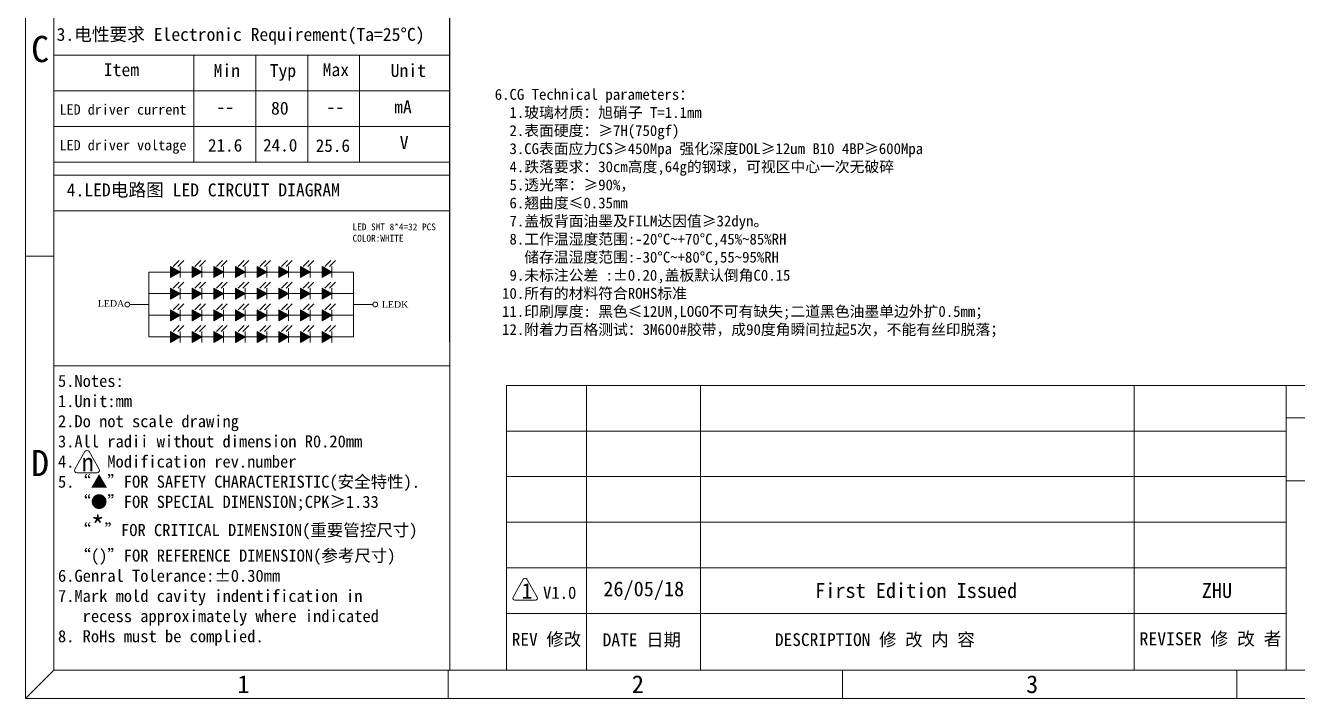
# Model space of a CAD drawing. Header units: millimetres. Extents: x 964 to 1969, y -17351 to -16641.
# Drawn here: x 964 to 1492, y -17351 to -17072 of the extents above; entities that cross this region are included whole.
import ezdxf

# ---------------------------------------------------------------- set-up
doc = ezdxf.new("R2010")
doc.units = ezdxf.units.MM
doc.layers.get('0').update_dxf_attribs({"lineweight": 20})
for name, color, linetype, lineweight in [('FPC', 1, 'Continuous', 13), ('LCD', 4, 'Continuous', 15), ('SPEC', 253, 'Continuous', 0), ('图框', 7, 'Continuous', 30)]:
    doc.layers.add(name, color=color, linetype=linetype, lineweight=lineweight)
doc.layers.add('下线银浆', color=1, linetype='Continuous')
doc.styles.add('RD', font='ROMAND.shx')
doc.styles.add('宋体', font='')
doc.styles.add('文字', font='')
doc.styles.get('宋体').set_extended_font_data('SimSun')
doc.styles.get('文字').set_extended_font_data('SimSun')
doc.dimstyles.new('SH', dxfattribs={"dimscale": 1.4, "dimtxt": 2.5, "dimasz": 2.5, "dimexe": 1.25, "dimexo": 0.625, "dimtad": 0, "dimdec": 1, "dimzin": 0, "dimdsep": 46, "dimtxsty": 'RD', "dimcen": 2.5, "dimadec": 0, "dimazin": 0, "dimtfac": 0.6, "dimtdec": 4, "dimtmove": 0, "dimatfit": 3, "dimfxl": 1, "dimtolj": 1, "dimarcsym": 0})

msp = doc.modelspace()

# ---------------------------------------------------------------- hatches: boundary and pattern name
at = {"layer": '下线银浆'}
for points in [[(1024.674, -17171.934), (1024.674, -17176.529), (1028.653, -17174.232)], [(1033.66, -17171.934), (1033.66, -17176.529), (1037.639, -17174.232)], [(1042.645, -17171.934), (1042.645, -17176.529), (1046.625, -17174.232)], [(1051.631, -17171.934), (1051.631, -17176.529), (1055.61, -17174.232)], [(1060.616, -17171.934), (1060.616, -17176.529), (1064.596, -17174.232)], [(1069.602, -17171.934), (1069.602, -17176.529), (1073.581, -17174.232)], [(1078.588, -17171.934), (1078.588, -17176.529), (1082.567, -17174.232)], [(1087.573, -17171.934), (1087.573, -17176.529), (1091.553, -17174.232)], [(1024.674, -17180.92), (1024.674, -17185.515), (1028.653, -17183.217)], [(1033.66, -17180.92), (1033.66, -17185.515), (1037.639, -17183.217)], [(1042.645, -17180.92), (1042.645, -17185.515), (1046.625, -17183.217)], [(1051.631, -17180.92), (1051.631, -17185.515), (1055.61, -17183.217)], [(1060.616, -17180.92), (1060.616, -17185.515), (1064.596, -17183.217)], [(1069.602, -17180.92), (1069.602, -17185.515), (1073.581, -17183.217)], [(1078.588, -17180.92), (1078.588, -17185.515), (1082.567, -17183.217)], [(1087.573, -17180.92), (1087.573, -17185.515), (1091.553, -17183.217)], [(1024.674, -17189.906), (1024.674, -17194.5), (1028.653, -17192.203)], [(1033.66, -17189.906), (1033.66, -17194.5), (1037.639, -17192.203)], [(1042.645, -17189.906), (1042.645, -17194.5), (1046.625, -17192.203)], [(1051.631, -17189.906), (1051.631, -17194.5), (1055.61, -17192.203)], [(1060.616, -17189.906), (1060.616, -17194.5), (1064.596, -17192.203)], [(1069.602, -17189.906), (1069.602, -17194.5), (1073.581, -17192.203)], [(1078.588, -17189.906), (1078.588, -17194.5), (1082.567, -17192.203)], [(1087.573, -17189.906), (1087.573, -17194.5), (1091.553, -17192.203)], [(1024.674, -17198.891), (1024.674, -17203.486), (1028.653, -17201.189)], [(1033.66, -17198.891), (1033.66, -17203.486), (1037.639, -17201.189)], [(1042.645, -17198.891), (1042.645, -17203.486), (1046.625, -17201.189)], [(1051.631, -17198.891), (1051.631, -17203.486), (1055.61, -17201.189)], [(1060.616, -17198.891), (1060.616, -17203.486), (1064.596, -17201.189)], [(1069.602, -17198.891), (1069.602, -17203.486), (1073.581, -17201.189)], [(1078.588, -17198.891), (1078.588, -17203.486), (1082.567, -17201.189)], [(1087.573, -17198.891), (1087.573, -17203.486), (1091.553, -17201.189)]]:
    msp.add_hatch(color=7, dxfattribs=at).paths.add_polyline_path(points)

# ---------------------------------------------------------------- linework, layer by layer
at = {"color": 0, "lineweight": 0}
for p, q in [((1140.421, -17339.321), (1140.421, -16862.403)), ((1140.378, -17203.232), (1140.378, -17064.527)), ((1140.421, -17128.671), (1140.421, -17069.522)), ((976.287, -17084.309), (1140.421, -17084.309)), ((976.287, -17099.096), (1140.421, -17099.096)), ((976.287, -17113.884), (1140.421, -17113.884)), ((976.287, -17128.671), (1140.421, -17128.671)), ((976.287, -17134.043), (1140.421, -17134.043)), ((976.287, -17148.83), (1140.421, -17148.83)), ((976.287, -17213.207), (1140.421, -17213.207))]:
    msp.add_line(p, q, dxfattribs=at)
at = {"color": 0, "linetype": 'Continuous', "lineweight": 0}
for p, q in [((1034.276, -17084.309), (1034.276, -17128.671)), ((1034.276, -17084.309), (1034.276, -17128.671)), ((1060.042, -17084.309), (1060.042, -17128.671)), ((1081.503, -17084.309), (1081.503, -17128.671)), ((1102.964, -17084.309), (1102.964, -17128.671))]:
    msp.add_line(p, q, dxfattribs=at)
at = {"layer": 'FPC', "color": 7}
for p, q in [((1100.538, -17174.232), (1015.688, -17174.232)), ((1015.688, -17174.232), (1015.688, -17201.189)), ((1100.538, -17174.232), (1100.538, -17201.189)), ((1100.538, -17183.217), (1015.688, -17183.217)), ((1015.688, -17187.71), (1007.688, -17187.71)), ((1100.538, -17187.71), (1108.539, -17187.71)), ((1100.538, -17192.203), (1015.688, -17192.203)), ((1100.538, -17201.189), (1015.688, -17201.189))]:
    msp.add_line(p, q, dxfattribs=at)
at = {"layer": 'SPEC', "color": 7}
for p, q in [((1028.653, -17174.232), (1024.674, -17171.934)), ((1024.674, -17171.934), (1024.674, -17176.529)), ((1028.653, -17171.934), (1028.653, -17176.529)), ((1037.639, -17174.232), (1033.66, -17171.934)), ((1033.66, -17171.934), (1033.66, -17176.529)), ((1037.639, -17171.934), (1037.639, -17176.529)), ((1046.625, -17174.232), (1042.645, -17171.934)), ((1042.645, -17171.934), (1042.645, -17176.529)), ((1046.625, -17171.934), (1046.625, -17176.529)), ((1055.61, -17174.232), (1051.631, -17171.934)), ((1051.631, -17171.934), (1051.631, -17176.529)), ((1055.61, -17171.934), (1055.61, -17176.529)), ((1064.596, -17174.232), (1060.616, -17171.934)), ((1060.616, -17171.934), (1060.616, -17176.529)), ((1064.596, -17171.934), (1064.596, -17176.529)), ((1073.581, -17174.232), (1069.602, -17171.934)), ((1069.602, -17171.934), (1069.602, -17176.529)), ((1073.581, -17171.934), (1073.581, -17176.529)), ((1082.567, -17174.232), (1078.588, -17171.934)), ((1078.588, -17171.934), (1078.588, -17176.529)), ((1082.567, -17171.934), (1082.567, -17176.529)), ((1091.553, -17174.232), (1087.573, -17171.934)), ((1087.573, -17171.934), (1087.573, -17176.529)), ((1091.553, -17171.934), (1091.553, -17176.529)), ((1028.653, -17174.232), (1024.674, -17176.529)), ((1037.639, -17174.232), (1033.66, -17176.529)), ((1046.625, -17174.232), (1042.645, -17176.529)), ((1055.61, -17174.232), (1051.631, -17176.529)), ((1064.596, -17174.232), (1060.616, -17176.529)), ((1073.581, -17174.232), (1069.602, -17176.529)), ((1082.567, -17174.232), (1078.588, -17176.529)), ((1091.553, -17174.232), (1087.573, -17176.529)), ((1028.653, -17183.217), (1024.674, -17180.92)), ((1024.674, -17180.92), (1024.674, -17185.515)), ((1028.653, -17183.217), (1024.674, -17185.515)), ((1028.653, -17180.92), (1028.653, -17185.515)), ((1037.639, -17183.217), (1033.66, -17180.92)), ((1033.66, -17180.92), (1033.66, -17185.515)), ((1037.639, -17183.217), (1033.66, -17185.515)), ((1037.639, -17180.92), (1037.639, -17185.515)), ((1046.625, -17183.217), (1042.645, -17180.92)), ((1042.645, -17180.92), (1042.645, -17185.515)), ((1046.625, -17183.217), (1042.645, -17185.515)), ((1046.625, -17180.92), (1046.625, -17185.515)), ((1055.61, -17183.217), (1051.631, -17180.92)), ((1051.631, -17180.92), (1051.631, -17185.515)), ((1055.61, -17183.217), (1051.631, -17185.515)), ((1055.61, -17180.92), (1055.61, -17185.515)), ((1064.596, -17183.217), (1060.616, -17180.92)), ((1060.616, -17180.92), (1060.616, -17185.515)), ((1064.596, -17183.217), (1060.616, -17185.515)), ((1064.596, -17180.92), (1064.596, -17185.515)), ((1073.581, -17183.217), (1069.602, -17180.92)), ((1069.602, -17180.92), (1069.602, -17185.515)), ((1073.581, -17183.217), (1069.602, -17185.515)), ((1073.581, -17180.92), (1073.581, -17185.515)), ((1082.567, -17183.217), (1078.588, -17180.92)), ((1078.588, -17180.92), (1078.588, -17185.515)), ((1082.567, -17183.217), (1078.588, -17185.515)), ((1082.567, -17180.92), (1082.567, -17185.515)), ((1091.553, -17183.217), (1087.573, -17180.92)), ((1087.573, -17180.92), (1087.573, -17185.515)), ((1091.553, -17183.217), (1087.573, -17185.515)), ((1091.553, -17180.92), (1091.553, -17185.515)), ((1028.653, -17192.203), (1024.674, -17189.906)), ((1024.674, -17189.906), (1024.674, -17194.5)), ((1028.653, -17192.203), (1024.674, -17194.5)), ((1028.653, -17189.906), (1028.653, -17194.5)), ((1037.639, -17192.203), (1033.66, -17189.906)), ((1033.66, -17189.906), (1033.66, -17194.5)), ((1037.639, -17192.203), (1033.66, -17194.5)), ((1037.639, -17189.906), (1037.639, -17194.5)), ((1046.625, -17192.203), (1042.645, -17189.906)), ((1042.645, -17189.906), (1042.645, -17194.5)), ((1046.625, -17192.203), (1042.645, -17194.5)), ((1046.625, -17189.906), (1046.625, -17194.5)), ((1055.61, -17192.203), (1051.631, -17189.906)), ((1051.631, -17189.906), (1051.631, -17194.5)), ((1055.61, -17192.203), (1051.631, -17194.5)), ((1055.61, -17189.906), (1055.61, -17194.5)), ((1064.596, -17192.203), (1060.616, -17189.906)), ((1060.616, -17189.906), (1060.616, -17194.5)), ((1064.596, -17192.203), (1060.616, -17194.5)), ((1064.596, -17189.906), (1064.596, -17194.5)), ((1073.581, -17192.203), (1069.602, -17189.906)), ((1069.602, -17189.906), (1069.602, -17194.5)), ((1073.581, -17192.203), (1069.602, -17194.5)), ((1073.581, -17189.906), (1073.581, -17194.5)), ((1082.567, -17192.203), (1078.588, -17189.906)), ((1078.588, -17189.906), (1078.588, -17194.5)), ((1082.567, -17192.203), (1078.588, -17194.5)), ((1082.567, -17189.906), (1082.567, -17194.5)), ((1091.553, -17192.203), (1087.573, -17189.906)), ((1087.573, -17189.906), (1087.573, -17194.5)), ((1091.553, -17192.203), (1087.573, -17194.5)), ((1091.553, -17189.906), (1091.553, -17194.5)), ((1028.653, -17201.189), (1024.674, -17198.891)), ((1024.674, -17198.891), (1024.674, -17203.486)), ((1028.653, -17198.891), (1028.653, -17203.486)), ((1037.639, -17201.189), (1033.66, -17198.891)), ((1033.66, -17198.891), (1033.66, -17203.486)), ((1037.639, -17198.891), (1037.639, -17203.486)), ((1046.625, -17201.189), (1042.645, -17198.891)), ((1042.645, -17198.891), (1042.645, -17203.486)), ((1046.625, -17198.891), (1046.625, -17203.486)), ((1055.61, -17201.189), (1051.631, -17198.891)), ((1051.631, -17198.891), (1051.631, -17203.486)), ((1055.61, -17198.891), (1055.61, -17203.486)), ((1064.596, -17201.189), (1060.616, -17198.891)), ((1060.616, -17198.891), (1060.616, -17203.486)), ((1064.596, -17198.891), (1064.596, -17203.486)), ((1073.581, -17201.189), (1069.602, -17198.891)), ((1069.602, -17198.891), (1069.602, -17203.486)), ((1073.581, -17198.891), (1073.581, -17203.486)), ((1082.567, -17201.189), (1078.588, -17198.891)), ((1078.588, -17198.891), (1078.588, -17203.486)), ((1082.567, -17198.891), (1082.567, -17203.486)), ((1091.553, -17201.189), (1087.573, -17198.891)), ((1087.573, -17198.891), (1087.573, -17203.486)), ((1091.553, -17198.891), (1091.553, -17203.486)), ((1028.653, -17201.189), (1024.674, -17203.486)), ((1037.639, -17201.189), (1033.66, -17203.486)), ((1046.625, -17201.189), (1042.645, -17203.486)), ((1055.61, -17201.189), (1051.631, -17203.486)), ((1064.596, -17201.189), (1060.616, -17203.486)), ((1073.581, -17201.189), (1069.602, -17203.486)), ((1082.567, -17201.189), (1078.588, -17203.486)), ((1091.553, -17201.189), (1087.573, -17203.486))]:
    msp.add_line(p, q, dxfattribs=at)
at = {"layer": 'SPEC', "color": 7, "const_width": 0.394}
for points in [[(1007.688, -17187.71, -1), (1005.718, -17187.71, -1)], [(1110.509, -17187.71, -1), (1108.539, -17187.71, -1)]]:
    msp.add_lwpolyline(points, format="xyb", close=True, dxfattribs=at)
at = {"layer": '图框', "color": 0, "lineweight": 0}
for p, q in [((976.287, -17064.527), (976.287, -17203.232)), ((976.287, -17069.522), (976.287, -17128.671)), ((976.287, -17104.469), (976.287, -17339.321)), ((964.444, -17167.597), (976.287, -17167.597)), ((1163.985, -17221.273), (1163.985, -17339.321)), ((1163.985, -17221.273), (1487.396, -17221.273)), ((1197.091, -17339.321), (1197.091, -17221.273)), ((1244.385, -17339.321), (1244.385, -17221.273)), ((1424.272, -17339.321), (1424.272, -17221.273)), ((1487.396, -17234.743), (1622.307, -17234.743)), ((1163.985, -17240.191), (1487.396, -17240.191)), ((1487.396, -17255.689), (1487.396, -17339.321)), ((1163.985, -17259.109), (1487.396, -17259.109)), ((1487.396, -17260.793), (1622.307, -17260.793)), ((1163.985, -17278.026), (1487.396, -17278.026)), ((1163.985, -17296.944), (1487.396, -17296.944)), ((1163.985, -17315.862), (1487.396, -17315.862)), ((976.287, -17339.321), (964.444, -17351.164)), ((1123.231, -17339.321), (1487.396, -17339.321)), ((1139.834, -17351.164), (1139.834, -17339.321)), ((1303.38, -17351.164), (1303.38, -17339.321)), ((1466.927, -17351.164), (1466.927, -17339.321))]:
    msp.add_line(p, q, dxfattribs=at)
for points in [[(964.444, -16640.582), (1969.41, -16640.582), (1969.41, -17351.164), (964.444, -17351.164)], [(976.287, -16652.425), (1957.567, -16652.425), (1957.567, -17339.321), (976.287, -17339.321)], [(1487.396, -17221.273), (1622.307, -17221.273), (1622.307, -17339.321), (1487.396, -17339.321)]]:
    msp.add_lwpolyline(points, close=True, dxfattribs=at)
at = {"layer": '图框', "lineweight": 0}
msp.add_lwpolyline([(984.903, -17256.024), (989.113, -17248.733, -0.5773503), (990.821, -17248.733), (995.03, -17256.024, -0.5773503), (994.176, -17257.504), (985.757, -17257.504, -0.5773503)], format="xyb", close=True, dxfattribs=at)
at = {"layer": '图框', "color": 2, "lineweight": 0}
msp.add_lwpolyline([(1170.937, -17301.676), (1166.681, -17309.049, 0.5773503), (1167.413, -17310.318), (1175.926, -17310.318, 0.5773503), (1176.659, -17309.049), (1172.402, -17301.676, 0.5773503)], format="xyb", close=True, dxfattribs=at)

# ---------------------------------------------------------------- texts
at = {"color": 7, "lineweight": -3, "insert": (1159.077, -17098.315), "char_height": 4.5, "width": 932.13422, "attachment_point": 1, "style": '宋体'}
msp.add_mtext('{\\C0;6.CG Technical parameters：\\P  1.玻璃材质：旭硝子 T=1.1mm\\P  2.表面硬度：≥7H\\C256;(750gf)\\C0;\\P  3.CG表面应力CS≥450Mpa 强化深度DOL≥12um \\C256;B10 4BP≥600Mpa\\C0;\\P  4.跌落要求：30cm高度,64g的钢球，可视区中心一次无破碎\\P  5.透光率：≥90%，\\P  6.翘曲度≤0.35mm\\P  7.盖板背面油墨及FILM达因值≥32dyn。\\P  8.工作温湿度范围:-20°C~+70°C,45%~85%RH\\P    储存温湿度范围:-30°C~+80°C,55~95%RH\\P  9.未标注公差 :±0.20,盖板默认倒角C0.15\\P 10.所有的材料符合ROHS标准 \\P 11.\\C256;印刷厚度: 黑色≤12UM,LOGO不可有缺失;二道黑色油墨单边外扩0.5mm；\\P 12.附着力百格测试：3M600#胶带，成90度角瞬间拉起5次，不能有丝印脱落；}', dxfattribs=at)
at = {"color": 2, "insert": (1100.11, -17157.892), "char_height": 2.822688, "width": 41.05538, "attachment_point": 4, "style": '宋体'}
msp.add_mtext('{\\C0;LED\\fSimSun|b0|i0|c186|p54; \\fSimSun|b0|i0|c134|p54;SMT\\fSimSun|b0|i0|c186|p54; \\fSimSun|b0|i0|c134|p54;8*4=32\\fSimSun|b0|i0|c186|p54; \\fSimSun|b0|i0|c134|p54;PCS\\fSimSun|b0|i0|c186|p54;\\P\\fSimSun|b0|i0|c134|p54;COLOR:WHITE}', dxfattribs=at)
at = {"color": 0, "lineweight": 0, "attachment_point": 5, "style": '宋体'}
for s, insert, char_height, width in [('REV 修改', (1180.538, -17326.866), 5.2941, 54.9008), ('DATE 日期', (1220.084, -17327.096), 5.2941, 54.47489), ('DESCRIPTION 修 改 内 容', (1316.728, -17327.028), 5.2941, 226.19391), ('REVISER 修 改 者', (1455.938, -17326.688), 5.40195, 107.44625)]:
    msp.add_mtext(s, dxfattribs=dict(at, insert=insert, char_height=char_height, width=width))
at = {"layer": 'LCD', "color": 2, "lineweight": 0, "attachment_point": 1, "style": '宋体'}
for s, insert, char_height, width in [('{\\fSimSun|b1|i0|c134|p2;\\C0;3.电性要求 Electronic Requirement(Ta=25%%DC)}', (977.354, -17072.984), 5.37268, 222.94422), ('{\\C0;Item}', (996.954, -17087.624), 5.3727, 179.47045), ('{\\C0;Min}', (1042.486, -17087.995), 5.3727, 179.47045), ('{\\C0;Typ}', (1065.745, -17087.995), 5.3727, 179.47045), ('{\\C0;Max}', (1087.706, -17087.624), 5.3727, 179.47045), ('{\\C0;Unit}', (1115.927, -17087.956), 5.3727, 179.47045), ('{\\C0;LED driver current}', (978.587, -17104.687), 4.29814, 179.47045), ('80', (1066.29, -17103.579), 5.3727, 179.47045), ('{\\C0;  mA}', (1110.058, -17103.075), 5.3727, 179.47045), ('{\\C0;--}', (1043.665, -17103.075), 5.3727, 179.47045), ('{\\C0;--}', (1089.305, -17103.075), 5.3727, 179.47045), ('{\\C0;LED driver voltage}', (978.587, -17119.474), 4.29814, 179.47045), ('{\\C0; }21.6', (1036.587, -17119.065), 5.22532, 174.548), ('{\\C0; } 24.0', (1055.892, -17119.021), 5.22532, 174.548), ('25.6', (1084.836, -17119.197), 5.2253, 174.548), ('{\\C0;  V}', (1112.363, -17117.862), 5.3727, 179.47045), ('{\\fSimSun|b1|i0|c134|p2;\\C0;4.LED电路图 LED CIRCUIT DIAGRAM}', (981.544, -17137.505), 5.37268, 179.47045), ('{\\C0;5.Notes:\\P1.Unit:mm\\P2.Do not scale drawing\\P3.All radii without dimension R0.20mm\\P4.    Modification rev.number\\P5.“▲”FOR SAFETY CHARACTERISTIC(安全特性).\\P  “●”FOR SPECIAL DIMENSION;CPK≥1.33\\P  “\\H1.667x;*\\H0.6002x;”FOR CRITICAL DIMENSION(重要管控尺寸)\\P  “()”FOR REFERENCE DIMENSION(参考尺寸) \\P6.Genral Tolerance:±0.30mm\\P7.Mark\\fSimSun|b0|i0|c136|p2; \\fSimSun|b0|i0|c134|p2;mold\\fSimSun|b0|i0|c136|p2; \\fSimSun|b0|i0|c134|p2;cavity\\fSimSun|b0|i0|c136|p2; \\fSimSun|b0|i0|c134|p2;indentification\\fSimSun|b0|i0|c136|p2; \\fSimSun|b0|i0|c134|p2;in\\fSimSun|b0|i0|c136|p2; \\fSimSun|b0|i0|c134|p2;\\P   recess\\fSimSun|b0|i0|c136|p2; \\fSimSun|b0|i0|c134|p2;approximately\\fSimSun|b0|i0|c136|p2; \\fSimSun|b0|i0|c134|p2;where\\fSimSun|b0|i0|c136|p2; \\fSimSun|b0|i0|c134|p2;indicated\\P8. RoHs must be complied.}', (977.936, -17216.894), 5.014502, 167.02637)]:
    msp.add_mtext(s, dxfattribs=dict(at, insert=insert, char_height=char_height, width=width))
at = {"layer": '下线银浆', "color": 7, "char_height": 2.72501, "width": 10.94856, "attachment_point": 1}
for s, insert in [('{\\fTimes New Roman|b0|i0|c0|p18;LEDA}', (994.447, -17185.912)), ('{\\fTimes New Roman|b0|i0|c0|p18;LED\\fTimes New Roman|b0|i0|c186|p18;K}', (1112.25, -17186.298))]:
    msp.add_mtext(s, dxfattribs=dict(at, insert=insert))
at = {"layer": '图框', "color": 0, "lineweight": 0, "style": '文字'}
for s, height, p in [('C', 10.88, (966.829, -17087.178)), ('D', 10.88, (966.829, -17258.902)), ('1', 7.368, (1052.398, -17348.882)), ('2', 7.368, (1215.945, -17348.882)), ('3', 7.368, (1379.491, -17348.882))]:
    msp.add_text(s, height=height, dxfattribs=at).set_placement(p)
at = {"layer": '图框', "lineweight": 0, "insert": (987.748, -17249.473), "char_height": 7.397, "attachment_point": 1, "style": '宋体'}
msp.add_mtext('n', dxfattribs=at)
at = {"layer": '图框', "color": 2, "lineweight": 0, "insert": (1170.243, -17303.257), "char_height": 6.52134, "attachment_point": 1, "style": '宋体'}
msp.add_mtext('1 {\\H0.7783x;V1.0}', dxfattribs=at)
at = {"layer": '图框', "color": 2, "lineweight": 0, "attachment_point": 5, "style": '宋体'}
for s, insert, char_height, width in [('26/05/18', (1220.889, -17306.403), 6.1581, 47.29411), ('First Edition Issued', (1333.883, -17306.403), 6.15809, 226.19391), ('ZHU', (1458.611, -17306.403), 6.1581, 57.57073)]:
    msp.add_mtext(s, dxfattribs=dict(at, insert=insert, char_height=char_height, width=width))

# ---------------------------------------------------------------- leaders
at = {"layer": 'SPEC', "color": 7}
for points in [[(1028.151, -17169.432), (1025.661, -17171.922)], [(1030.082, -17169.453), (1027.592, -17171.943)], [(1037.136, -17169.432), (1034.646, -17171.922)], [(1039.067, -17169.453), (1036.577, -17171.943)], [(1046.122, -17169.432), (1043.632, -17171.922)], [(1048.053, -17169.453), (1045.563, -17171.943)], [(1055.108, -17169.432), (1052.617, -17171.922)], [(1057.039, -17169.453), (1054.548, -17171.943)], [(1064.093, -17169.432), (1061.603, -17171.922)], [(1066.024, -17169.453), (1063.534, -17171.943)], [(1073.079, -17169.432), (1070.589, -17171.922)], [(1075.01, -17169.453), (1072.52, -17171.943)], [(1082.064, -17169.432), (1079.574, -17171.922)], [(1083.995, -17169.453), (1081.505, -17171.943)], [(1091.05, -17169.432), (1088.56, -17171.922)], [(1092.981, -17169.453), (1090.491, -17171.943)], [(1028.151, -17178.417), (1025.661, -17180.907)], [(1030.082, -17178.439), (1027.592, -17180.929)], [(1037.136, -17178.417), (1034.646, -17180.907)], [(1039.067, -17178.439), (1036.577, -17180.929)], [(1046.122, -17178.417), (1043.632, -17180.907)], [(1048.053, -17178.439), (1045.563, -17180.929)], [(1055.108, -17178.417), (1052.617, -17180.907)], [(1057.039, -17178.439), (1054.548, -17180.929)], [(1064.093, -17178.417), (1061.603, -17180.907)], [(1066.024, -17178.439), (1063.534, -17180.929)], [(1073.079, -17178.417), (1070.589, -17180.907)], [(1075.01, -17178.439), (1072.52, -17180.929)], [(1082.064, -17178.417), (1079.574, -17180.907)], [(1083.995, -17178.439), (1081.505, -17180.929)], [(1091.05, -17178.417), (1088.56, -17180.907)], [(1092.981, -17178.439), (1090.491, -17180.929)], [(1028.151, -17187.403), (1025.661, -17189.893)], [(1030.082, -17187.424), (1027.592, -17189.914)], [(1037.136, -17187.403), (1034.646, -17189.893)], [(1039.067, -17187.424), (1036.577, -17189.914)], [(1046.122, -17187.403), (1043.632, -17189.893)], [(1048.053, -17187.424), (1045.563, -17189.914)], [(1055.108, -17187.403), (1052.617, -17189.893)], [(1057.039, -17187.424), (1054.548, -17189.914)], [(1064.093, -17187.403), (1061.603, -17189.893)], [(1066.024, -17187.424), (1063.534, -17189.914)], [(1073.079, -17187.403), (1070.589, -17189.893)], [(1075.01, -17187.424), (1072.52, -17189.914)], [(1082.064, -17187.403), (1079.574, -17189.893)], [(1083.995, -17187.424), (1081.505, -17189.914)], [(1091.05, -17187.403), (1088.56, -17189.893)], [(1092.981, -17187.424), (1090.491, -17189.914)], [(1028.151, -17196.388), (1025.661, -17198.879)], [(1030.082, -17196.41), (1027.592, -17198.9)], [(1037.136, -17196.388), (1034.646, -17198.879)], [(1039.067, -17196.41), (1036.577, -17198.9)], [(1046.122, -17196.388), (1043.632, -17198.879)], [(1048.053, -17196.41), (1045.563, -17198.9)], [(1055.108, -17196.388), (1052.617, -17198.879)], [(1057.039, -17196.41), (1054.548, -17198.9)], [(1064.093, -17196.388), (1061.603, -17198.879)], [(1066.024, -17196.41), (1063.534, -17198.9)], [(1073.079, -17196.388), (1070.589, -17198.879)], [(1075.01, -17196.41), (1072.52, -17198.9)], [(1082.064, -17196.388), (1079.574, -17198.879)], [(1083.995, -17196.41), (1081.505, -17198.9)], [(1091.05, -17196.388), (1088.56, -17198.879)], [(1092.981, -17196.41), (1090.491, -17198.9)]]:
    msp.add_leader(points, dimstyle='SH', override={"dimscale": 0.25, "dimasz": 2, "dimtoh": 1}, dxfattribs=at)

doc.saveas('drawing.dxf')
